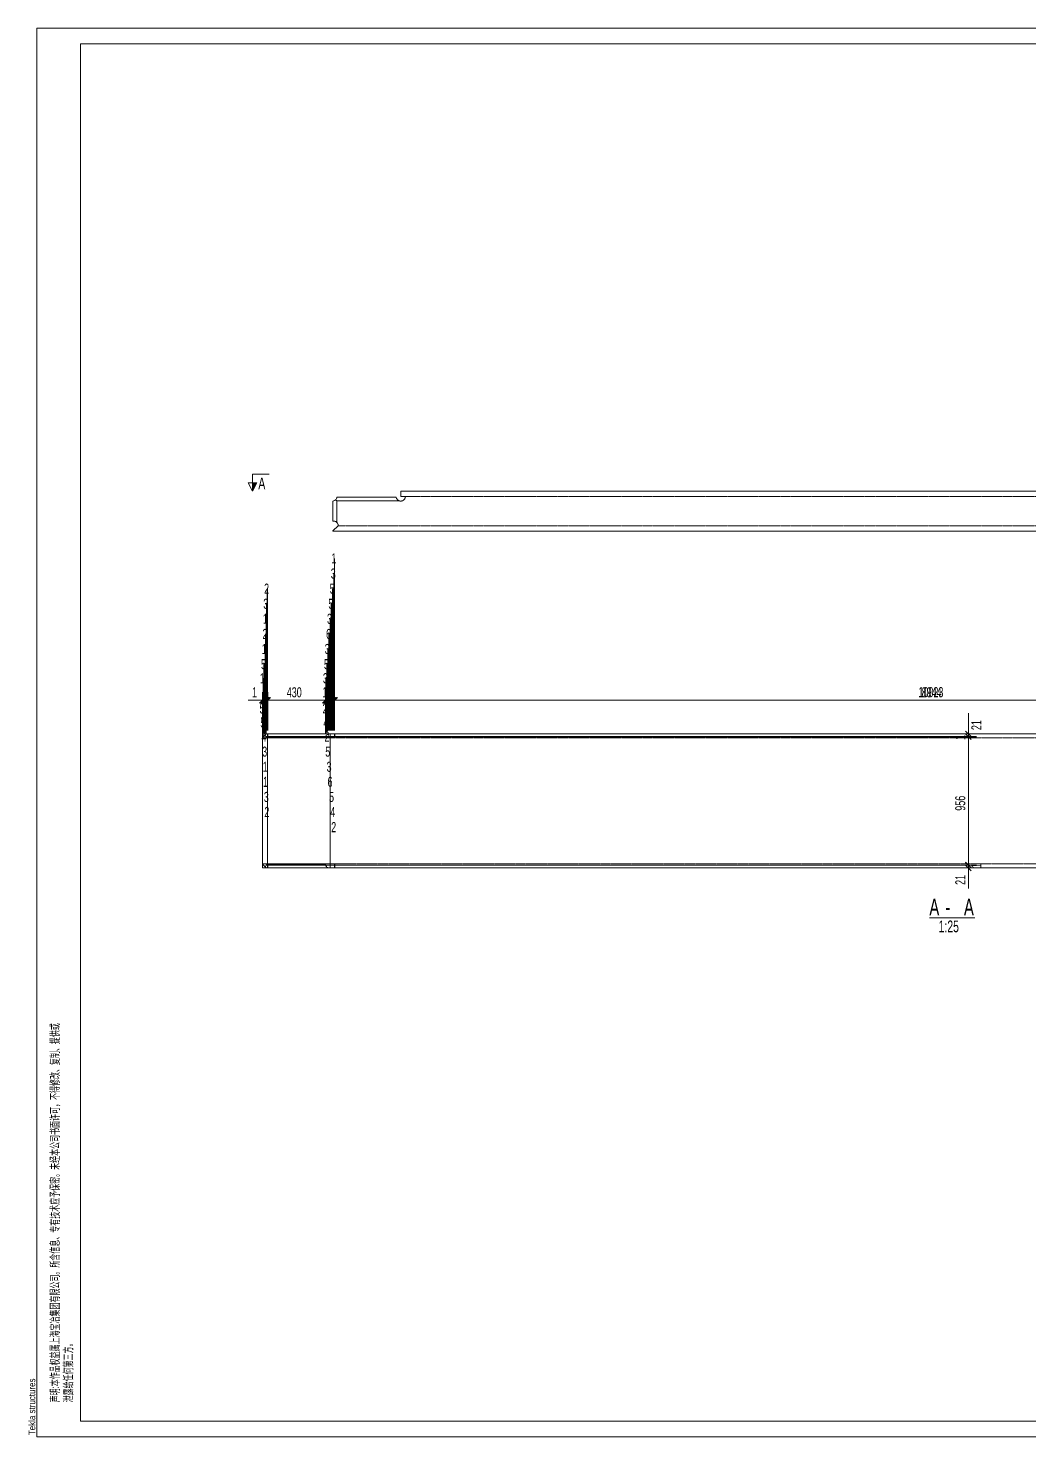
# Model space of a CAD drawing. Header units: millimetres. Extents: x 60 to 14975, y 125 to 10625.
# Drawn here: x 60 to 7517, y 125 to 10625 of the extents above; entities that cross this region are included whole.
import ezdxf

# ---------------------------------------------------------------- set-up
doc = ezdxf.new("R2010")
doc.units = ezdxf.units.MM
doc.linetypes.add('XKITLINE00', pattern=[0])
doc.linetypes.add('XKITLINE04', pattern=[3, 0.5, -0.5, 0.5, -0.5, 0.5, -0.5])
for name, color, linetype, lineweight in [('DrawingSheet', 5, 'Continuous', 0), ('OtherObjectType', 1, 'Continuous', 0), ('Part', 2, 'Continuous', 0), ('Section', 6, 'Continuous', 0), ('Z-DIMENSIONS', 1, 'Continuous', 0)]:
    doc.layers.add(name, color=color, linetype=linetype, lineweight=lineweight)
doc.styles.add('$TD_AUDIT_GENERATED_(1C8)', font='ARIAL.TTF')
doc.styles.add('Arial', font='arial.ttf')
doc.styles.add('romsim', font='ARIAL.TTF')

# ---------------------------------------------------------------- blocks, each defined once
blk = doc.blocks.new('*A1')
at = {"layer": 'Part', "color": 4, "linetype": 'XKITLINE00', "lineweight": 0}
for p, q in [((11850, 7175), (2836, 7175)), ((2836, 7175), (2836, 7135)), ((11850, 7175), (11850, 7135)), ((2333, 7100), (2331, 7100)), ((2331, 7100), (2331, 6951)), ((2338, 7102), (2333, 7100)), ((2343, 7104), (2338, 7102)), ((2348, 7107), (2343, 7104)), ((2351, 7110), (2348, 7107)), ((2351, 7110), (2359, 7102)), ((2352, 7110), (2351, 7110)), ((2356, 7114), (2352, 7110)), ((2358, 7119), (2356, 7114)), ((2361, 7124), (2358, 7119)), ((2820, 7102), (2359, 7102)), ((2359, 6942), (2359, 7102)), ((2362, 7130), (2361, 7124)), ((2362, 7130), (2802, 7130)), ((2362, 7130), (2362, 7130)), ((2362, 7130), (2362, 7130)), ((2802, 7130), (2802, 7129)), ((2802, 7129), (2803, 7124)), ((2803, 7124), (2805, 7118)), ((2805, 7118), (2809, 7114)), ((2809, 7114), (2813, 7109)), ((2817, 7106), (2813, 7109)), ((2820, 7104), (2817, 7106)), ((2820, 7104), (2820, 7102)), ((2822, 7103), (2820, 7104)), ((2871, 7135), (2836, 7135)), ((2871, 7129), (2869, 7124)), ((2871, 7135), (2871, 7129)), ((11850, 7135), (11815, 7135)), ((11815, 7129), (11815, 7135)), ((11816, 7124), (11815, 7129)), ((11861, 7102), (11858, 7101)), ((11864, 7103), (11861, 7102)), ((12327, 7102), (11861, 7102)), ((11864, 7103), (11869, 7106)), ((11869, 7106), (11873, 7109)), ((11873, 7109), (11877, 7114)), ((11877, 7114), (11880, 7118)), ((11880, 7118), (11883, 7124)), ((11883, 7124), (11884, 7129)), ((12324, 7130), (11884, 7130)), ((11884, 7129), (11884, 7130)), ((12324, 7130), (12325, 7124)), ((12324, 7130), (12324, 7130)), ((12325, 7124), (12327, 7119)), ((12327, 7119), (12330, 7114)), ((12334, 7110), (12327, 7102)), ((12327, 6941), (12327, 7102)), ((12330, 7114), (12334, 7110)), ((12334, 7110), (12334, 7110)), ((12338, 7107), (12334, 7110)), ((12343, 7104), (12338, 7107)), ((12348, 7102), (12343, 7104)), ((12353, 7100), (12348, 7102)), ((12355, 7100), (12353, 7100)), ((12355, 7100), (12355, 6950)), ((2337, 6951), (2331, 6951)), ((2337, 6951), (2343, 6950)), ((2343, 6950), (2348, 6949)), ((2348, 6949), (2353, 6947)), ((2353, 6947), (2357, 6944)), ((2359, 6942), (2357, 6944)), ((2359, 6942), (2361, 6940)), ((12325, 6940), (12327, 6941)), ((12327, 6941), (12329, 6943)), ((12329, 6943), (12334, 6946)), ((12334, 6946), (12339, 6948)), ((12339, 6948), (12344, 6950)), ((12344, 6950), (12350, 6950)), ((12355, 6950), (12350, 6950)), ((2331, 6877), (2369, 6915)), ((2331, 6877), (2331, 6875)), ((2331, 6875), (12355, 6875)), ((2369, 6915), (2371, 6915)), ((2371, 6921), (2371, 6916)), ((2371, 6915), (2371, 6916)), ((12315, 6915), (12315, 6920)), ((12317, 6915), (12315, 6915)), ((12355, 6877), (12317, 6915)), ((12355, 6875), (12355, 6877))]:
    blk.add_line(p, q, dxfattribs=at)
at = {"layer": 'Part', "color": 7, "linetype": 'XKITLINE04', "lineweight": 0}
for p, q in [((2331, 7100), (2333, 7100)), ((2333, 7100), (2331, 7100)), ((2351, 7110), (2352, 7110)), ((2802, 7130), (2362, 7130)), ((2362, 7130), (2362, 7130)), ((2362, 7130), (2362, 7130)), ((2362, 7130), (2362, 7130)), ((2362, 7130), (2362, 7130)), ((2802, 7129), (2802, 7130)), ((2802, 7130), (2802, 7129)), ((2802, 7129), (2802, 7130)), ((2802, 7129), (2803, 7124)), ((2803, 7124), (2802, 7129)), ((2820, 7104), (2822, 7103)), ((2869, 7124), (2871, 7129)), ((2869, 7124), (2871, 7129)), ((2871, 7129), (2869, 7124)), ((11815, 7135), (2871, 7135)), ((11815, 7129), (11816, 7124)), ((11815, 7129), (11816, 7124)), ((11816, 7124), (11815, 7129)), ((11858, 7101), (11861, 7102)), ((11883, 7124), (11884, 7129)), ((11884, 7129), (11883, 7124)), ((11884, 7130), (11884, 7129)), ((11884, 7129), (11884, 7130)), ((11884, 7130), (11884, 7129)), ((12324, 7130), (12324, 7130)), ((12324, 7130), (12324, 7130)), ((12324, 7130), (12324, 7130)), ((12334, 7110), (12334, 7110)), ((12353, 7100), (12355, 7100)), ((12355, 7100), (12353, 7100)), ((2343, 6950), (2337, 6951)), ((2337, 6951), (2343, 6950)), ((2361, 6940), (2359, 6942)), ((12327, 6941), (12325, 6940)), ((12350, 6950), (12344, 6950)), ((12344, 6950), (12350, 6950)), ((12315, 6915), (2369, 6915)), ((2371, 6916), (2371, 6921)), ((2371, 6916), (2371, 6921)), ((2371, 6921), (2371, 6916)), ((12315, 6920), (12315, 6915)), ((12315, 6920), (12315, 6915)), ((12315, 6915), (12315, 6920))]:
    blk.add_line(p, q, dxfattribs=at)
for centre, start, end in [((2327, 7135), 279, 351), ((2327, 7135), 279, 351), ((2836, 7135), 198.9473, 341.0526), ((2836, 7135), 198.9473, 341.0526), ((2836, 7135), 246.3158, 341.0526), ((11850, 7135), 198.9474, 284.2105), ((11850, 7135), 198.9474, 341.0526), ((11850, 7135), 198.9474, 341.0526), ((12359, 7135), 189, 261), ((12359, 7135), 189, 261), ((2336, 6916), 8.8251, 79.4257), ((2336, 6916), 8.8251, 79.4257), ((2336, 6916), 8.8251, 44.1254), ((12350, 6915), 99, 171), ((12350, 6915), 99, 171), ((12350, 6915), 135, 171)]:
    blk.add_arc(centre, 35, start, end, dxfattribs=at)
at = {"layer": 'Part', "color": 4, "linetype": 'XKITLINE00', "lineweight": 0}
for centre, start, end in [((2836, 7135), 246.3158, 341.0526), ((11850, 7135), 198.9474, 284.2105), ((2336, 6916), 8.8251, 44.1254), ((12350, 6915), 135, 171)]:
    blk.add_arc(centre, 35, start, end, dxfattribs=at)
blk = doc.blocks.new('*A2')
at = {"layer": 'Part', "color": 4, "linetype": 'XKITLINE00', "lineweight": 0}
for p, q in [((11800, 5365), (1805, 5365)), ((1805, 5365), (1805, 5335)), ((1833, 5365), (1805, 5337)), ((1825, 5357), (1826, 5357)), ((1826, 5357), (1829, 5353)), ((2282, 5353), (2286, 5358)), ((2286, 5358), (2291, 5361)), ((2291, 5361), (2293, 5363)), ((2293, 5365), (2293, 5363)), ((2310, 4365), (2310, 5365)), ((11323, 4365), (11323, 5365)), ((11335, 5365), (11337, 5364)), ((11337, 5364), (11342, 5361)), ((11342, 5361), (11347, 5358)), ((11347, 5358), (11351, 5353)), ((11828, 5337), (11800, 5365)), ((11828, 5365), (11800, 5365)), ((11804, 5353), (11807, 5357)), ((11807, 5357), (11808, 5357)), ((11828, 4365), (11828, 5365)), ((1805, 5335), (1805, 4395)), ((2275, 5335), (1805, 5335)), ((1829, 5353), (1832, 5348)), ((1832, 5348), (1834, 5343)), ((1834, 5343), (1836, 5337)), ((1836, 5337), (2275, 5337)), ((1836, 5335), (1836, 5337)), ((1836, 5337), (1836, 5337)), ((1843, 4395), (1843, 5335)), ((2275, 5338), (2277, 5343)), ((2275, 5335), (2275, 5338)), ((2275, 5338), (2275, 5337)), ((2275, 5337), (2275, 5335)), ((2275, 5335), (2275, 5335)), ((2310, 5335), (2275, 5335)), ((2277, 5343), (2279, 5349)), ((2279, 5349), (2282, 5353)), ((11358, 5335), (11323, 5335)), ((11351, 5353), (11354, 5349)), ((11354, 5349), (11356, 5343)), ((11356, 5343), (11358, 5338)), ((11358, 5337), (11358, 5338)), ((11358, 5335), (11358, 5338)), ((11798, 5337), (11358, 5337)), ((11358, 5335), (11358, 5337)), ((11828, 5335), (11358, 5335)), ((11790, 5335), (11790, 4395)), ((11798, 5337), (11799, 5343)), ((11798, 5335), (11798, 5337)), ((11798, 5337), (11798, 5337)), ((11799, 5343), (11801, 5348)), ((11801, 5348), (11804, 5353)), ((2275, 4395), (1805, 4395)), ((1805, 4365), (1805, 4395)), ((1833, 4365), (1805, 4393)), ((1833, 4365), (1805, 4365)), ((1826, 4373), (1825, 4373)), ((1829, 4377), (1826, 4373)), ((1832, 4382), (1829, 4377)), ((1834, 4387), (1832, 4382)), ((11828, 4365), (1833, 4365)), ((1836, 4393), (1834, 4387)), ((1836, 4393), (1836, 4395)), ((1836, 4393), (2275, 4393)), ((1836, 4393), (1836, 4393)), ((2275, 4395), (2275, 4395)), ((2275, 4395), (2275, 4392)), ((2275, 4393), (2275, 4395)), ((2310, 4395), (2275, 4395)), ((2275, 4392), (2275, 4393)), ((2277, 4387), (2275, 4392)), ((2279, 4381), (2277, 4387)), ((2282, 4377), (2279, 4381)), ((2286, 4372), (2282, 4377)), ((2291, 4369), (2286, 4372)), ((2293, 4367), (2291, 4369)), ((2293, 4365), (2293, 4367)), ((11358, 4395), (11323, 4395)), ((11337, 4366), (11335, 4365)), ((11342, 4369), (11337, 4366)), ((11347, 4372), (11342, 4369)), ((11351, 4377), (11347, 4372)), ((11354, 4381), (11351, 4377)), ((11356, 4387), (11354, 4381)), ((11358, 4392), (11356, 4387)), ((11358, 4395), (11358, 4395)), ((11828, 4395), (11358, 4395)), ((11358, 4395), (11358, 4392)), ((11358, 4393), (11358, 4395)), ((11358, 4393), (11798, 4393)), ((11358, 4392), (11358, 4393)), ((11798, 4393), (11798, 4395)), ((11799, 4387), (11798, 4393)), ((11798, 4393), (11798, 4393)), ((11801, 4382), (11799, 4387)), ((11828, 4393), (11800, 4365)), ((11804, 4377), (11801, 4382)), ((11807, 4373), (11804, 4377)), ((11808, 4373), (11807, 4373))]:
    blk.add_line(p, q, dxfattribs=at)
at = {"layer": 'Part', "color": 7, "linetype": 'XKITLINE04', "lineweight": 0}
for p, q in [((1843, 5335), (1843, 5365)), ((1845, 5365), (1845, 5335)), ((2344, 5335), (2344, 5365)), ((2345, 5335), (2345, 5365)), ((11288, 5335), (11288, 5365)), ((11289, 5335), (11289, 5365)), ((11788, 5335), (11788, 5365)), ((11790, 5365), (11790, 5335)), ((1805, 5337), (1805, 5335)), ((1811, 5335), (1811, 5343)), ((2275, 5335), (2275, 5335)), ((11323, 5335), (2310, 5335)), ((11288, 5335), (11289, 5335)), ((11788, 5335), (11358, 5335)), ((11798, 5335), (11798, 5335)), ((11823, 5335), (11823, 5342)), ((1805, 4393), (1805, 4395)), ((1811, 4387), (1811, 4395)), ((1843, 4365), (1843, 4395)), ((1845, 4365), (1845, 4395)), ((2310, 4395), (11358, 4395)), ((2344, 4365), (2344, 4395)), ((2345, 4365), (2345, 4395)), ((11288, 4365), (11288, 4395)), ((11289, 4365), (11289, 4395)), ((11323, 4395), (11289, 4395)), ((11788, 4365), (11788, 4395)), ((11790, 4365), (11790, 4395)), ((11823, 4388), (11823, 4395))]:
    blk.add_line(p, q, dxfattribs=at)
blk = doc.blocks.new('*A3')
at = {"layer": 'DrawingSheet', "color": 5, "linetype": 'XKITLINE00', "lineweight": 0}
for p, q in [((14975, 10625), (125, 10625)), ((125, 10625), (125, 125)), ((14975, 125), (14975, 10625)), ((125, 125), (14975, 125))]:
    blk.add_line(p, q, dxfattribs=at)
at = {"layer": 'DrawingSheet', "color": 5, "style": 'Arial', "width": 0.85}
blk.add_text('Tekla structures', height=50, rotation=90, dxfattribs=at).set_placement((112.5, 137.5))
blk = doc.blocks.new('*A5')
at = {"layer": 'OtherObjectType', "color": 7, "linetype": 'XKITLINE00', "lineweight": 0}
for p, q in [((125, 10625), (14975, 10625)), ((125, 125), (125, 10625)), ((450, 10509), (14851, 10509)), ((450, 241), (450, 10509)), ((14851, 241), (450, 241)), ((125, 125), (14975, 125))]:
    blk.add_line(p, q, dxfattribs=at)
at = {"layer": 'OtherObjectType', "color": 3, "style": '$TD_AUDIT_GENERATED_(1C8)', "width": 0.595}
for s, p in [('\\M+5C9F9\\M+5C3F7:\\M+5B1BE\\M+5D7F7\\M+5C6B7\\M+5C8A8\\M+5D2E6\\M+5CAF4\\M+5C9CF\\M+5BAA3\\M+5B1A6\\M+5D2B1\\M+5BCAF\\M+5CDC5\\M+5D3D0\\M+5CFDE\\M+5B9AB\\M+5CBBE\\M+5A1A3\\M+5CBF9\\M+5BAAC\\M+5D0C5\\M+5CFA2\\M+5A1A2\\M+5D7A8\\M+5D3D0\\M+5BCBC\\M+5CAF5\\M+5D3A6\\M+5D3E8\\M+5B1A3\\M+5C3DC\\M+5A1A3\\M+5CEB4\\M+5BEAD\\M+5B1BE\\M+5B9AB\\M+5CBBE\\M+5CAE9\\M+5C3E6\\M+5D0ED\\M+5BFC9\\M+5A3AC\\M+5B2BB\\M+5B5C3\\M+5D0DE\\M+5B8C4\\M+5A1A2\\M+5B8B4\\M+5D6C6\\M+5A1A2\\M+5CCE1\\M+5B9A9\\M+5BBF2', (290, 382)), ('\\M+5D0B9\\M+5C2B6\\M+5B8F8\\M+5C8CE\\M+5BACE\\M+5B5DA\\M+5C8FD\\M+5B7BD\\M+5A1A3', (390, 382))]:
    blk.add_text(s, height=62.5, rotation=90, dxfattribs=at).set_placement(p)
blk = doc.blocks.new('*A6')
at = {"layer": 'Section'}
for points in [[(1763, 7237), (1731, 7175), (1731, 7237)], [(12955, 7237), (12955, 7175), (12923, 7237)]]:
    blk.add_hatch(color=6, dxfattribs=at).paths.add_polyline_path(points, flags=17)
at = {"layer": 'Section', "color": 6, "linetype": 'XKITLINE00', "lineweight": 0}
for p, q in [((1731, 7300), (1856, 7300)), ((1731, 7300), (1731, 7175)), ((12955, 7300), (12830, 7300)), ((12955, 7300), (12955, 7175)), ((1731, 7175), (1700, 7237)), ((1763, 7237), (1700, 7237)), ((1731, 7175), (1763, 7237)), ((12923, 7237), (12986, 7237)), ((12955, 7175), (12923, 7237)), ((12986, 7237), (12955, 7175))]:
    blk.add_line(p, q, dxfattribs=at)
at = {"layer": 'Section', "color": 6, "style": 'romsim', "width": 0.6375}
for p in [(1775, 7188), (12854, 7188)]:
    blk.add_text('A', height=87.5, dxfattribs=at).set_placement(p)
blk = doc.blocks.new('*A7')
at = {"layer": 'Z-DIMENSIONS', "color": 3, "linetype": 'XKITLINE00', "lineweight": 0}
for p, q in [((1805, 5390), (1805, 5675)), ((11828, 5390), (11828, 5675)), ((1826, 5636), (1784, 5594)), ((1805, 5615), (11828, 5615)), ((11849, 5636), (11807, 5594))]:
    blk.add_line(p, q, dxfattribs=at)
at = {"layer": 'Z-DIMENSIONS', "color": 7}
for p in [(1805, 5615), (11828, 5615)]:
    blk.add_point(p, dxfattribs=at)
at = {"layer": 'Z-DIMENSIONS', "color": 7, "style": 'romsim', "width": 0.6375}
blk.add_text('10023', height=75, dxfattribs=at).set_placement((6695, 5638))
blk = doc.blocks.new('*A8')
at = {"layer": 'Z-DIMENSIONS', "color": 3, "linetype": 'XKITLINE00', "lineweight": 0}
for p, q in [((2344, 5390), (2344, 5675)), ((11288, 5390), (11288, 5675)), ((2366, 5636), (2323, 5594)), ((2344, 5615), (11288, 5615)), ((11309, 5636), (11267, 5594))]:
    blk.add_line(p, q, dxfattribs=at)
at = {"layer": 'Z-DIMENSIONS', "color": 7}
for p in [(2344, 5615), (11288, 5615)]:
    blk.add_point(p, dxfattribs=at)
at = {"layer": 'Z-DIMENSIONS', "color": 7, "style": 'romsim', "width": 0.6375}
blk.add_text('8944', height=75, dxfattribs=at).set_placement((6719, 5637))
blk = doc.blocks.new('*A41')
at = {"layer": 'Z-DIMENSIONS', "color": 3, "linetype": 'XKITLINE00', "lineweight": 0}
for p, q in [((1837, 4386), (7127, 4386)), ((6842, 4365), (7127, 4365)), ((7045, 4407), (7088, 4365)), ((7045, 4386), (7088, 4344)), ((7067, 4365), (7067, 4386)), ((7067, 4365), (7067, 4211)), ((7067, 4365), (7067, 4211))]:
    blk.add_line(p, q, dxfattribs=at)
at = {"layer": 'Z-DIMENSIONS', "color": 7}
for p in [(7067, 4386), (7067, 4365)]:
    blk.add_point(p, dxfattribs=at)
at = {"layer": 'Z-DIMENSIONS', "color": 7, "style": 'romsim', "width": 0.6375}
blk.add_text('21', height=75, rotation=90.0002, dxfattribs=at).set_placement((7044, 4239))
blk = doc.blocks.new('*A42')
at = {"layer": 'Z-DIMENSIONS', "color": 3, "linetype": 'XKITLINE00', "lineweight": 0}
for p, q in [((1836, 4387), (7127, 4387)), ((1837, 4386), (7127, 4386)), ((7045, 4408), (7088, 4366)), ((7045, 4407), (7088, 4365)), ((7067, 4386), (7067, 4387))]:
    blk.add_line(p, q, dxfattribs=at)
at = {"layer": 'Z-DIMENSIONS', "color": 7}
for p in [(7067, 4387), (7067, 4386)]:
    blk.add_point(p, dxfattribs=at)
at = {"layer": 'Z-DIMENSIONS', "color": 7, "style": 'romsim', "width": 0.6375}
blk.add_text('1', height=75, rotation=90.0002, dxfattribs=at).set_placement((7164, 4362))
blk = doc.blocks.new('*A43')
at = {"layer": 'Z-DIMENSIONS', "color": 3, "linetype": 'XKITLINE00', "lineweight": 0}
for p, q in [((7045, 5364), (7088, 5322)), ((1836, 5343), (7127, 5343)), ((7067, 4387), (7067, 5343)), ((1836, 4387), (7127, 4387)), ((7045, 4408), (7088, 4366))]:
    blk.add_line(p, q, dxfattribs=at)
at = {"layer": 'Z-DIMENSIONS', "color": 7}
for p in [(7067, 5343), (7067, 4387)]:
    blk.add_point(p, dxfattribs=at)
at = {"layer": 'Z-DIMENSIONS', "color": 7, "style": 'romsim', "width": 0.6375}
blk.add_text('956', height=75, rotation=90.0002, dxfattribs=at).set_placement((7044, 4792))
blk = doc.blocks.new('*A44')
at = {"layer": 'Z-DIMENSIONS', "color": 3, "linetype": 'XKITLINE00', "lineweight": 0}
for p, q in [((7045, 5365), (7088, 5323)), ((7045, 5364), (7088, 5322)), ((1836, 5343), (7127, 5343)), ((1837, 5344), (7127, 5344)), ((7067, 5343), (7067, 5344))]:
    blk.add_line(p, q, dxfattribs=at)
at = {"layer": 'Z-DIMENSIONS', "color": 7}
for p in [(7067, 5344), (7067, 5343)]:
    blk.add_point(p, dxfattribs=at)
at = {"layer": 'Z-DIMENSIONS', "color": 7, "style": 'romsim', "width": 0.6375}
blk.add_text('1', height=75, rotation=90.0002, dxfattribs=at).set_placement((7044, 5319))
blk = doc.blocks.new('*A45')
at = {"layer": 'Z-DIMENSIONS', "color": 3, "linetype": 'XKITLINE00', "lineweight": 0}
for p, q in [((7067, 5365), (7067, 5519)), ((7067, 5365), (7067, 5519)), ((6842, 5365), (7127, 5365)), ((7045, 5386), (7088, 5344)), ((7045, 5365), (7088, 5323)), ((7067, 5344), (7067, 5365)), ((1837, 5344), (7127, 5344))]:
    blk.add_line(p, q, dxfattribs=at)
at = {"layer": 'Z-DIMENSIONS', "color": 7}
for p in [(7067, 5365), (7067, 5344)]:
    blk.add_point(p, dxfattribs=at)
at = {"layer": 'Z-DIMENSIONS', "color": 7, "style": 'romsim', "width": 0.6375}
blk.add_text('21', height=75, rotation=90.0002, dxfattribs=at).set_placement((7164, 5393))
blk = doc.blocks.new('*A51')
at = {"layer": 'OtherObjectType', "color": 6, "linetype": 'XKITLINE00', "lineweight": 0}
blk.add_line((6776, 3993), (7115, 3993), dxfattribs=at)
at = {"layer": 'OtherObjectType', "color": 6, "style": 'romsim', "width": 0.6375}
for s, height, p in [('A', 125, (6776, 4011)), ('A', 125, (7034, 4011)), ('-', 125, (6895, 4011)), ('1:25', 87.5, (6845, 3886))]:
    blk.add_text(s, height=height, dxfattribs=at).set_placement(p)
blk = doc.blocks.new('*A52')
at = {"layer": 'Z-DIMENSIONS', "color": 3, "linetype": 'XKITLINE00', "lineweight": 0}
for p, q in [((1805, 5390), (1805, 5675)), ((1806, 5363), (1806, 5675)), ((1805, 5615), (1700, 5615)), ((1805, 5615), (1700, 5615)), ((1826, 5636), (1784, 5594)), ((1828, 5636), (1785, 5594)), ((1805, 5615), (1806, 5615))]:
    blk.add_line(p, q, dxfattribs=at)
at = {"layer": 'Z-DIMENSIONS', "color": 7}
for p in [(1805, 5615), (1806, 5615)]:
    blk.add_point(p, dxfattribs=at)
at = {"layer": 'Z-DIMENSIONS', "color": 7, "style": 'romsim', "width": 0.6375}
blk.add_text('1', height=75, dxfattribs=at).set_placement((1728, 5637))
blk = doc.blocks.new('*A53')
at = {"layer": 'Z-DIMENSIONS', "color": 3, "linetype": 'XKITLINE00', "lineweight": 0}
for p, q in [((1806, 5363), (1806, 5675)), ((1811, 5368), (1811, 5675)), ((1828, 5636), (1785, 5594)), ((1832, 5636), (1790, 5594)), ((1806, 5615), (1811, 5615))]:
    blk.add_line(p, q, dxfattribs=at)
at = {"layer": 'Z-DIMENSIONS', "color": 7}
for p in [(1806, 5615), (1811, 5615)]:
    blk.add_point(p, dxfattribs=at)
at = {"layer": 'Z-DIMENSIONS', "color": 7, "style": 'romsim', "width": 0.6375}
blk.add_text('5', height=75, dxfattribs=at).set_placement((1784, 5517))
blk = doc.blocks.new('*A54')
at = {"layer": 'Z-DIMENSIONS', "color": 3, "linetype": 'XKITLINE00', "lineweight": 0}
for p, q in [((1811, 5368), (1811, 5780)), ((1812, 5369), (1812, 5780)), ((1832, 5636), (1790, 5594)), ((1833, 5636), (1791, 5594)), ((1811, 5615), (1812, 5615))]:
    blk.add_line(p, q, dxfattribs=at)
at = {"layer": 'Z-DIMENSIONS', "color": 7}
for p in [(1811, 5615), (1812, 5615)]:
    blk.add_point(p, dxfattribs=at)
at = {"layer": 'Z-DIMENSIONS', "color": 7, "style": 'romsim', "width": 0.6375}
blk.add_text('1', height=75, dxfattribs=at).set_placement((1787, 5742))
blk = doc.blocks.new('*A55')
at = {"layer": 'Z-DIMENSIONS', "color": 3, "linetype": 'XKITLINE00', "lineweight": 0}
for p, q in [((1812, 5369), (1812, 5675)), ((1816, 5373), (1816, 5675)), ((1833, 5636), (1791, 5594)), ((1838, 5636), (1795, 5594)), ((1812, 5615), (1816, 5615))]:
    blk.add_line(p, q, dxfattribs=at)
at = {"layer": 'Z-DIMENSIONS', "color": 7}
for p in [(1812, 5615), (1816, 5615)]:
    blk.add_point(p, dxfattribs=at)
at = {"layer": 'Z-DIMENSIONS', "color": 7, "style": 'romsim', "width": 0.6375}
blk.add_text('5', height=75, dxfattribs=at).set_placement((1790, 5412))
blk = doc.blocks.new('*A56')
at = {"layer": 'Z-DIMENSIONS', "color": 3, "linetype": 'XKITLINE00', "lineweight": 0}
for p, q in [((1816, 5373), (1816, 5885)), ((1822, 5379), (1822, 5885)), ((1838, 5636), (1795, 5594)), ((1843, 5636), (1800, 5594)), ((1816, 5615), (1822, 5615))]:
    blk.add_line(p, q, dxfattribs=at)
at = {"layer": 'Z-DIMENSIONS', "color": 7}
for p in [(1816, 5615), (1822, 5615)]:
    blk.add_point(p, dxfattribs=at)
at = {"layer": 'Z-DIMENSIONS', "color": 7, "style": 'romsim', "width": 0.6375}
blk.add_text('5', height=75, dxfattribs=at).set_placement((1795, 5847))
blk = doc.blocks.new('*A57')
at = {"layer": 'Z-DIMENSIONS', "color": 3, "linetype": 'XKITLINE00', "lineweight": 0}
for p, q in [((1822, 5379), (1822, 5675)), ((1825, 5382), (1825, 5675)), ((1843, 5636), (1800, 5594)), ((1846, 5636), (1804, 5594)), ((1822, 5615), (1825, 5615))]:
    blk.add_line(p, q, dxfattribs=at)
at = {"layer": 'Z-DIMENSIONS', "color": 7}
for p in [(1822, 5615), (1825, 5615)]:
    blk.add_point(p, dxfattribs=at)
at = {"layer": 'Z-DIMENSIONS', "color": 7, "style": 'romsim', "width": 0.6375}
blk.add_text('4', height=75, dxfattribs=at).set_placement((1799, 5307))
blk = doc.blocks.new('*A58')
at = {"layer": 'Z-DIMENSIONS', "color": 3, "linetype": 'XKITLINE00', "lineweight": 0}
for p, q in [((1825, 5382), (1825, 5997)), ((1827, 5384), (1827, 5997)), ((1846, 5636), (1804, 5594)), ((1848, 5636), (1805, 5594)), ((1825, 5615), (1827, 5615))]:
    blk.add_line(p, q, dxfattribs=at)
at = {"layer": 'Z-DIMENSIONS', "color": 7}
for p in [(1825, 5615), (1827, 5615)]:
    blk.add_point(p, dxfattribs=at)
at = {"layer": 'Z-DIMENSIONS', "color": 7, "style": 'romsim', "width": 0.6375}
blk.add_text('1', height=75, dxfattribs=at).set_placement((1801, 5960))
blk = doc.blocks.new('*A59')
at = {"layer": 'Z-DIMENSIONS', "color": 3, "linetype": 'XKITLINE00', "lineweight": 0}
for p, q in [((1827, 5384), (1827, 5675)), ((1829, 5378), (1829, 5675)), ((1848, 5636), (1805, 5594)), ((1850, 5636), (1808, 5594)), ((1827, 5615), (1829, 5615))]:
    blk.add_line(p, q, dxfattribs=at)
at = {"layer": 'Z-DIMENSIONS', "color": 7}
for p in [(1827, 5615), (1829, 5615)]:
    blk.add_point(p, dxfattribs=at)
at = {"layer": 'Z-DIMENSIONS', "color": 7, "style": 'romsim', "width": 0.6375}
blk.add_text('3', height=75, dxfattribs=at).set_placement((1804, 5195))
blk = doc.blocks.new('*A60')
at = {"layer": 'Z-DIMENSIONS', "color": 3, "linetype": 'XKITLINE00', "lineweight": 0}
for p, q in [((1829, 5378), (1829, 6110)), ((1831, 5388), (1831, 6110)), ((1850, 5636), (1808, 5594)), ((1852, 5636), (1810, 5594)), ((1829, 5615), (1831, 5615))]:
    blk.add_line(p, q, dxfattribs=at)
at = {"layer": 'Z-DIMENSIONS', "color": 7}
for p in [(1829, 5615), (1831, 5615)]:
    blk.add_point(p, dxfattribs=at)
at = {"layer": 'Z-DIMENSIONS', "color": 7, "style": 'romsim', "width": 0.6375}
blk.add_text('2', height=75, dxfattribs=at).set_placement((1806, 6072))
blk = doc.blocks.new('*A61')
at = {"layer": 'Z-DIMENSIONS', "color": 3, "linetype": 'XKITLINE00', "lineweight": 0}
for p, q in [((1831, 5388), (1831, 5675)), ((1832, 5373), (1832, 5675)), ((1852, 5636), (1810, 5594)), ((1853, 5636), (1811, 5594)), ((1831, 5615), (1832, 5615))]:
    blk.add_line(p, q, dxfattribs=at)
at = {"layer": 'Z-DIMENSIONS', "color": 7}
for p in [(1831, 5615), (1832, 5615)]:
    blk.add_point(p, dxfattribs=at)
at = {"layer": 'Z-DIMENSIONS', "color": 7, "style": 'romsim', "width": 0.6375}
blk.add_text('1', height=75, dxfattribs=at).set_placement((1807, 5637))
blk = doc.blocks.new('*A62')
at = {"layer": 'Z-DIMENSIONS', "color": 3, "linetype": 'XKITLINE00', "lineweight": 0}
for p, q in [((1832, 5373), (1832, 5675)), ((1833, 5390), (1833, 5675)), ((1853, 5636), (1811, 5594)), ((1854, 5636), (1812, 5594)), ((1832, 5615), (1833, 5615))]:
    blk.add_line(p, q, dxfattribs=at)
at = {"layer": 'Z-DIMENSIONS', "color": 7}
for p in [(1832, 5615), (1833, 5615)]:
    blk.add_point(p, dxfattribs=at)
at = {"layer": 'Z-DIMENSIONS', "color": 7, "style": 'romsim', "width": 0.6375}
blk.add_text('1', height=75, dxfattribs=at).set_placement((1808, 5082))
blk = doc.blocks.new('*A63')
at = {"layer": 'Z-DIMENSIONS', "color": 3, "linetype": 'XKITLINE00', "lineweight": 0}
for p, q in [((1833, 5390), (1833, 6222)), ((1834, 5368), (1834, 6222)), ((1854, 5636), (1812, 5594)), ((1855, 5636), (1813, 5594)), ((1833, 5615), (1834, 5615))]:
    blk.add_line(p, q, dxfattribs=at)
at = {"layer": 'Z-DIMENSIONS', "color": 7}
for p in [(1833, 5615), (1834, 5615)]:
    blk.add_point(p, dxfattribs=at)
at = {"layer": 'Z-DIMENSIONS', "color": 7, "style": 'romsim', "width": 0.6375}
blk.add_text('1', height=75, dxfattribs=at).set_placement((1809, 6185))
blk = doc.blocks.new('*A64')
at = {"layer": 'Z-DIMENSIONS', "color": 3, "linetype": 'XKITLINE00', "lineweight": 0}
for p, q in [((1834, 5368), (1834, 5675)), ((1835, 5390), (1835, 5675)), ((1855, 5636), (1813, 5594)), ((1856, 5636), (1814, 5594)), ((1834, 5615), (1835, 5615))]:
    blk.add_line(p, q, dxfattribs=at)
at = {"layer": 'Z-DIMENSIONS', "color": 7}
for p in [(1834, 5615), (1835, 5615)]:
    blk.add_point(p, dxfattribs=at)
at = {"layer": 'Z-DIMENSIONS', "color": 7, "style": 'romsim', "width": 0.6375}
blk.add_text('1', height=75, dxfattribs=at).set_placement((1810, 4970))
blk = doc.blocks.new('*A65')
at = {"layer": 'Z-DIMENSIONS', "color": 3, "linetype": 'XKITLINE00', "lineweight": 0}
for p, q in [((1835, 5390), (1835, 6335)), ((1839, 5390), (1839, 6335)), ((1856, 5636), (1814, 5594)), ((1860, 5636), (1817, 5594)), ((1835, 5615), (1839, 5615))]:
    blk.add_line(p, q, dxfattribs=at)
at = {"layer": 'Z-DIMENSIONS', "color": 7}
for p in [(1835, 5615), (1839, 5615)]:
    blk.add_point(p, dxfattribs=at)
at = {"layer": 'Z-DIMENSIONS', "color": 7, "style": 'romsim', "width": 0.6375}
blk.add_text('3', height=75, dxfattribs=at).set_placement((1812, 6297))
blk = doc.blocks.new('*A66')
at = {"layer": 'Z-DIMENSIONS', "color": 3, "linetype": 'XKITLINE00', "lineweight": 0}
for p, q in [((1839, 5390), (1839, 5675)), ((1841, 5390), (1841, 5675)), ((1860, 5636), (1817, 5594)), ((1862, 5636), (1820, 5594)), ((1839, 5615), (1841, 5615))]:
    blk.add_line(p, q, dxfattribs=at)
at = {"layer": 'Z-DIMENSIONS', "color": 7}
for p in [(1839, 5615), (1841, 5615)]:
    blk.add_point(p, dxfattribs=at)
at = {"layer": 'Z-DIMENSIONS', "color": 7, "style": 'romsim', "width": 0.6375}
blk.add_text('3', height=75, dxfattribs=at).set_placement((1816, 4857))
blk = doc.blocks.new('*A67')
at = {"layer": 'Z-DIMENSIONS', "color": 3, "linetype": 'XKITLINE00', "lineweight": 0}
for p, q in [((1841, 5390), (1841, 6447)), ((1843, 5390), (1843, 6447)), ((1862, 5636), (1820, 5594)), ((1864, 5636), (1822, 5594)), ((1841, 5615), (1843, 5615))]:
    blk.add_line(p, q, dxfattribs=at)
at = {"layer": 'Z-DIMENSIONS', "color": 7}
for p in [(1841, 5615), (1843, 5615)]:
    blk.add_point(p, dxfattribs=at)
at = {"layer": 'Z-DIMENSIONS', "color": 7, "style": 'romsim', "width": 0.6375}
blk.add_text('2', height=75, dxfattribs=at).set_placement((1818, 6410))
blk = doc.blocks.new('*A68')
at = {"layer": 'Z-DIMENSIONS', "color": 3, "linetype": 'XKITLINE00', "lineweight": 0}
for p, q in [((1843, 5390), (1843, 5675)), ((1845, 5390), (1845, 5675)), ((1864, 5636), (1822, 5594)), ((1866, 5636), (1824, 5594)), ((1843, 5615), (1845, 5615))]:
    blk.add_line(p, q, dxfattribs=at)
at = {"layer": 'Z-DIMENSIONS', "color": 7}
for p in [(1843, 5615), (1845, 5615)]:
    blk.add_point(p, dxfattribs=at)
at = {"layer": 'Z-DIMENSIONS', "color": 7, "style": 'romsim', "width": 0.6375}
blk.add_text('2', height=75, dxfattribs=at).set_placement((1820, 4745))
blk = doc.blocks.new('*A69')
at = {"layer": 'Z-DIMENSIONS', "color": 3, "linetype": 'XKITLINE00', "lineweight": 0}
for p, q in [((1845, 5390), (1845, 5675)), ((2275, 5363), (2275, 5675)), ((1866, 5636), (1824, 5594)), ((1845, 5615), (2275, 5615)), ((2297, 5636), (2254, 5594))]:
    blk.add_line(p, q, dxfattribs=at)
at = {"layer": 'Z-DIMENSIONS', "color": 7}
for p in [(1845, 5615), (2275, 5615)]:
    blk.add_point(p, dxfattribs=at)
at = {"layer": 'Z-DIMENSIONS', "color": 7, "style": 'romsim', "width": 0.6375}
blk.add_text('430', height=75, dxfattribs=at).set_placement((1987, 5637))
blk = doc.blocks.new('*A70')
at = {"layer": 'Z-DIMENSIONS', "color": 3, "linetype": 'XKITLINE00', "lineweight": 0}
for p, q in [((2275, 5363), (2275, 5675)), ((2277, 5368), (2277, 5675)), ((2297, 5636), (2254, 5594)), ((2298, 5636), (2256, 5594)), ((2275, 5615), (2277, 5615))]:
    blk.add_line(p, q, dxfattribs=at)
at = {"layer": 'Z-DIMENSIONS', "color": 7}
for p in [(2275, 5615), (2277, 5615)]:
    blk.add_point(p, dxfattribs=at)
at = {"layer": 'Z-DIMENSIONS', "color": 7, "style": 'romsim', "width": 0.6375}
blk.add_text('1', height=75, dxfattribs=at).set_placement((2252, 5637))
blk = doc.blocks.new('*A71')
at = {"layer": 'Z-DIMENSIONS', "color": 3, "linetype": 'XKITLINE00', "lineweight": 0}
for p, q in [((2277, 5368), (2277, 5675)), ((2279, 5374), (2279, 5675)), ((2298, 5636), (2256, 5594)), ((2300, 5636), (2258, 5594)), ((2277, 5615), (2279, 5615))]:
    blk.add_line(p, q, dxfattribs=at)
at = {"layer": 'Z-DIMENSIONS', "color": 7}
for p in [(2277, 5615), (2279, 5615)]:
    blk.add_point(p, dxfattribs=at)
at = {"layer": 'Z-DIMENSIONS', "color": 7, "style": 'romsim', "width": 0.6375}
blk.add_text('2', height=75, dxfattribs=at).set_placement((2254, 5517))
blk = doc.blocks.new('*A72')
at = {"layer": 'Z-DIMENSIONS', "color": 3, "linetype": 'XKITLINE00', "lineweight": 0}
for p, q in [((2279, 5374), (2279, 5780)), ((2282, 5378), (2282, 5780)), ((2300, 5636), (2258, 5594)), ((2304, 5636), (2261, 5594)), ((2279, 5615), (2282, 5615))]:
    blk.add_line(p, q, dxfattribs=at)
at = {"layer": 'Z-DIMENSIONS', "color": 7}
for p in [(2279, 5615), (2282, 5615)]:
    blk.add_point(p, dxfattribs=at)
at = {"layer": 'Z-DIMENSIONS', "color": 7, "style": 'romsim', "width": 0.6375}
blk.add_text('3', height=75, dxfattribs=at).set_placement((2256, 5742))
blk = doc.blocks.new('*A73')
at = {"layer": 'Z-DIMENSIONS', "color": 3, "linetype": 'XKITLINE00', "lineweight": 0}
for p, q in [((2282, 5378), (2282, 5675)), ((2286, 5383), (2286, 5675)), ((2304, 5636), (2261, 5594)), ((2307, 5636), (2265, 5594)), ((2282, 5615), (2286, 5615))]:
    blk.add_line(p, q, dxfattribs=at)
at = {"layer": 'Z-DIMENSIONS', "color": 7}
for p in [(2282, 5615), (2286, 5615)]:
    blk.add_point(p, dxfattribs=at)
at = {"layer": 'Z-DIMENSIONS', "color": 7, "style": 'romsim', "width": 0.6375}
blk.add_text('4', height=75, dxfattribs=at).set_placement((2260, 5412))
blk = doc.blocks.new('*A74')
at = {"layer": 'Z-DIMENSIONS', "color": 3, "linetype": 'XKITLINE00', "lineweight": 0}
for p, q in [((2286, 5383), (2286, 5885)), ((2291, 5386), (2291, 5885)), ((2307, 5636), (2265, 5594)), ((2312, 5636), (2270, 5594)), ((2286, 5615), (2291, 5615))]:
    blk.add_line(p, q, dxfattribs=at)
at = {"layer": 'Z-DIMENSIONS', "color": 7}
for p in [(2286, 5615), (2291, 5615)]:
    blk.add_point(p, dxfattribs=at)
at = {"layer": 'Z-DIMENSIONS', "color": 7, "style": 'romsim', "width": 0.6375}
blk.add_text('5', height=75, dxfattribs=at).set_placement((2264, 5847))
blk = doc.blocks.new('*A75')
at = {"layer": 'Z-DIMENSIONS', "color": 3, "linetype": 'XKITLINE00', "lineweight": 0}
for p, q in [((2291, 5386), (2291, 5675)), ((2293, 5390), (2293, 5675)), ((2312, 5636), (2270, 5594)), ((2314, 5636), (2272, 5594)), ((2291, 5615), (2293, 5615))]:
    blk.add_line(p, q, dxfattribs=at)
at = {"layer": 'Z-DIMENSIONS', "color": 7}
for p in [(2291, 5615), (2293, 5615)]:
    blk.add_point(p, dxfattribs=at)
at = {"layer": 'Z-DIMENSIONS', "color": 7, "style": 'romsim', "width": 0.6375}
blk.add_text('2', height=75, dxfattribs=at).set_placement((2268, 5307))
blk = doc.blocks.new('*A76')
at = {"layer": 'Z-DIMENSIONS', "color": 3, "linetype": 'XKITLINE00', "lineweight": 0}
for p, q in [((2293, 5390), (2293, 5997)), ((2296, 5390), (2296, 5997)), ((2314, 5636), (2272, 5594)), ((2317, 5636), (2275, 5594)), ((2293, 5615), (2296, 5615))]:
    blk.add_line(p, q, dxfattribs=at)
at = {"layer": 'Z-DIMENSIONS', "color": 7}
for p in [(2293, 5615), (2296, 5615)]:
    blk.add_point(p, dxfattribs=at)
at = {"layer": 'Z-DIMENSIONS', "color": 7, "style": 'romsim', "width": 0.6375}
blk.add_text('3', height=75, dxfattribs=at).set_placement((2270, 5960))
blk = doc.blocks.new('*A77')
at = {"layer": 'Z-DIMENSIONS', "color": 3, "linetype": 'XKITLINE00', "lineweight": 0}
for p, q in [((2296, 5390), (2296, 5675)), ((2301, 5390), (2301, 5675)), ((2317, 5636), (2275, 5594)), ((2323, 5636), (2280, 5594)), ((2296, 5615), (2301, 5615))]:
    blk.add_line(p, q, dxfattribs=at)
at = {"layer": 'Z-DIMENSIONS', "color": 7}
for p in [(2296, 5615), (2301, 5615)]:
    blk.add_point(p, dxfattribs=at)
at = {"layer": 'Z-DIMENSIONS', "color": 7, "style": 'romsim', "width": 0.6375}
blk.add_text('5', height=75, dxfattribs=at).set_placement((2274, 5195))
blk = doc.blocks.new('*A78')
at = {"layer": 'Z-DIMENSIONS', "color": 3, "linetype": 'XKITLINE00', "lineweight": 0}
for p, q in [((2301, 5390), (2301, 6110)), ((2307, 5390), (2307, 6110)), ((2323, 5636), (2280, 5594)), ((2328, 5636), (2286, 5594)), ((2301, 5615), (2307, 5615))]:
    blk.add_line(p, q, dxfattribs=at)
at = {"layer": 'Z-DIMENSIONS', "color": 7}
for p in [(2301, 5615), (2307, 5615)]:
    blk.add_point(p, dxfattribs=at)
at = {"layer": 'Z-DIMENSIONS', "color": 7, "style": 'romsim', "width": 0.6375}
blk.add_text('6', height=75, dxfattribs=at).set_placement((2280, 6072))
blk = doc.blocks.new('*A79')
at = {"layer": 'Z-DIMENSIONS', "color": 3, "linetype": 'XKITLINE00', "lineweight": 0}
for p, q in [((2307, 5390), (2307, 5675)), ((2310, 5390), (2310, 5675)), ((2328, 5636), (2286, 5594)), ((2331, 5636), (2289, 5594)), ((2307, 5615), (2310, 5615))]:
    blk.add_line(p, q, dxfattribs=at)
at = {"layer": 'Z-DIMENSIONS', "color": 7}
for p in [(2307, 5615), (2310, 5615)]:
    blk.add_point(p, dxfattribs=at)
at = {"layer": 'Z-DIMENSIONS', "color": 7, "style": 'romsim', "width": 0.6375}
blk.add_text('3', height=75, dxfattribs=at).set_placement((2284, 5082))
blk = doc.blocks.new('*A80')
at = {"layer": 'Z-DIMENSIONS', "color": 3, "linetype": 'XKITLINE00', "lineweight": 0}
for p, q in [((2310, 5390), (2310, 6222)), ((2313, 5390), (2313, 6222)), ((2331, 5636), (2289, 5594)), ((2334, 5636), (2292, 5594)), ((2310, 5615), (2313, 5615))]:
    blk.add_line(p, q, dxfattribs=at)
at = {"layer": 'Z-DIMENSIONS', "color": 7}
for p in [(2310, 5615), (2313, 5615)]:
    blk.add_point(p, dxfattribs=at)
at = {"layer": 'Z-DIMENSIONS', "color": 7, "style": 'romsim', "width": 0.6375}
blk.add_text('3', height=75, dxfattribs=at).set_placement((2287, 6185))
blk = doc.blocks.new('*A81')
at = {"layer": 'Z-DIMENSIONS', "color": 3, "linetype": 'XKITLINE00', "lineweight": 0}
for p, q in [((2313, 5390), (2313, 5675)), ((2319, 5390), (2319, 5675)), ((2334, 5636), (2292, 5594)), ((2340, 5636), (2297, 5594)), ((2313, 5615), (2319, 5615))]:
    blk.add_line(p, q, dxfattribs=at)
at = {"layer": 'Z-DIMENSIONS', "color": 7}
for p in [(2313, 5615), (2319, 5615)]:
    blk.add_point(p, dxfattribs=at)
at = {"layer": 'Z-DIMENSIONS', "color": 7, "style": 'romsim', "width": 0.6375}
blk.add_text('6', height=75, dxfattribs=at).set_placement((2291, 4970))
blk = doc.blocks.new('*A82')
at = {"layer": 'Z-DIMENSIONS', "color": 3, "linetype": 'XKITLINE00', "lineweight": 0}
for p, q in [((2319, 5390), (2319, 6335)), ((2324, 5390), (2324, 6335)), ((2340, 5636), (2297, 5594)), ((2345, 5636), (2303, 5594)), ((2319, 5615), (2324, 5615))]:
    blk.add_line(p, q, dxfattribs=at)
at = {"layer": 'Z-DIMENSIONS', "color": 7}
for p in [(2319, 5615), (2324, 5615)]:
    blk.add_point(p, dxfattribs=at)
at = {"layer": 'Z-DIMENSIONS', "color": 7, "style": 'romsim', "width": 0.6375}
blk.add_text('5', height=75, dxfattribs=at).set_placement((2297, 6297))
blk = doc.blocks.new('*A83')
at = {"layer": 'Z-DIMENSIONS', "color": 3, "linetype": 'XKITLINE00', "lineweight": 0}
for p, q in [((2324, 5390), (2324, 5675)), ((2329, 5390), (2329, 5675)), ((2345, 5636), (2303, 5594)), ((2350, 5636), (2308, 5594)), ((2324, 5615), (2329, 5615))]:
    blk.add_line(p, q, dxfattribs=at)
at = {"layer": 'Z-DIMENSIONS', "color": 7}
for p in [(2324, 5615), (2329, 5615)]:
    blk.add_point(p, dxfattribs=at)
at = {"layer": 'Z-DIMENSIONS', "color": 7, "style": 'romsim', "width": 0.6375}
blk.add_text('5', height=75, dxfattribs=at).set_placement((2302, 4857))
blk = doc.blocks.new('*A84')
at = {"layer": 'Z-DIMENSIONS', "color": 3, "linetype": 'XKITLINE00', "lineweight": 0}
for p, q in [((2329, 5390), (2329, 6447)), ((2334, 5390), (2334, 6447)), ((2350, 5636), (2308, 5594)), ((2355, 5636), (2312, 5594)), ((2329, 5615), (2334, 5615))]:
    blk.add_line(p, q, dxfattribs=at)
at = {"layer": 'Z-DIMENSIONS', "color": 7}
for p in [(2329, 5615), (2334, 5615)]:
    blk.add_point(p, dxfattribs=at)
at = {"layer": 'Z-DIMENSIONS', "color": 7, "style": 'romsim', "width": 0.6375}
blk.add_text('5', height=75, dxfattribs=at).set_placement((2307, 6410))
blk = doc.blocks.new('*A85')
at = {"layer": 'Z-DIMENSIONS', "color": 3, "linetype": 'XKITLINE00', "lineweight": 0}
for p, q in [((2334, 5390), (2334, 5675)), ((2338, 5390), (2338, 5675)), ((2355, 5636), (2312, 5594)), ((2359, 5636), (2316, 5594)), ((2334, 5615), (2338, 5615))]:
    blk.add_line(p, q, dxfattribs=at)
at = {"layer": 'Z-DIMENSIONS', "color": 7}
for p in [(2334, 5615), (2338, 5615)]:
    blk.add_point(p, dxfattribs=at)
at = {"layer": 'Z-DIMENSIONS', "color": 7, "style": 'romsim', "width": 0.6375}
blk.add_text('4', height=75, dxfattribs=at).set_placement((2311, 4745))
blk = doc.blocks.new('*A86')
at = {"layer": 'Z-DIMENSIONS', "color": 3, "linetype": 'XKITLINE00', "lineweight": 0}
for p, q in [((2338, 5390), (2338, 6560)), ((2341, 5390), (2341, 6560)), ((2359, 5636), (2316, 5594)), ((2362, 5636), (2320, 5594)), ((2338, 5615), (2341, 5615))]:
    blk.add_line(p, q, dxfattribs=at)
at = {"layer": 'Z-DIMENSIONS', "color": 7}
for p in [(2338, 5615), (2341, 5615)]:
    blk.add_point(p, dxfattribs=at)
at = {"layer": 'Z-DIMENSIONS', "color": 7, "style": 'romsim', "width": 0.6375}
blk.add_text('3', height=75, dxfattribs=at).set_placement((2315, 6522))
blk = doc.blocks.new('*A87')
at = {"layer": 'Z-DIMENSIONS', "color": 3, "linetype": 'XKITLINE00', "lineweight": 0}
for p, q in [((2341, 5390), (2341, 5675)), ((2343, 5390), (2343, 5675)), ((2362, 5636), (2320, 5594)), ((2364, 5636), (2322, 5594)), ((2341, 5615), (2343, 5615))]:
    blk.add_line(p, q, dxfattribs=at)
at = {"layer": 'Z-DIMENSIONS', "color": 7}
for p in [(2341, 5615), (2343, 5615)]:
    blk.add_point(p, dxfattribs=at)
at = {"layer": 'Z-DIMENSIONS', "color": 7, "style": 'romsim', "width": 0.6375}
blk.add_text('2', height=75, dxfattribs=at).set_placement((2318, 4632))
blk = doc.blocks.new('*A88')
at = {"layer": 'Z-DIMENSIONS', "color": 3, "linetype": 'XKITLINE00', "lineweight": 0}
for p, q in [((2343, 5390), (2343, 6672)), ((2344, 5390), (2344, 6672)), ((2364, 5636), (2322, 5594)), ((2366, 5636), (2323, 5594)), ((2343, 5615), (2344, 5615))]:
    blk.add_line(p, q, dxfattribs=at)
at = {"layer": 'Z-DIMENSIONS', "color": 7}
for p in [(2343, 5615), (2344, 5615)]:
    blk.add_point(p, dxfattribs=at)
at = {"layer": 'Z-DIMENSIONS', "color": 7, "style": 'romsim', "width": 0.6375}
blk.add_text('1', height=75, dxfattribs=at).set_placement((2319, 6635))

msp = doc.modelspace()

# ---------------------------------------------------------------- block references
at = {"lineweight": 0}
for name in ['*A3', '*A5', '*A6', '*A1', '*A88', '*A86', '*A67', '*A84', '*A65', '*A82', '*A63', '*A80', '*A60', '*A78', '*A58', '*A76', '*A56', '*A74', '*A54', '*A72', '*A52', '*A7', '*A53', '*A55', '*A57', '*A59', '*A61', '*A62', '*A64', '*A66', '*A68', '*A69', '*A70', '*A71', '*A73', '*A75', '*A77', '*A79', '*A81', '*A83', '*A85', '*A87', '*A8', '*A45', '*A2', '*A44', '*A43', '*A42', '*A41', '*A51']:
    msp.add_blockref(name, (0, 0), dxfattribs=at)

doc.saveas('drawing.dxf')
